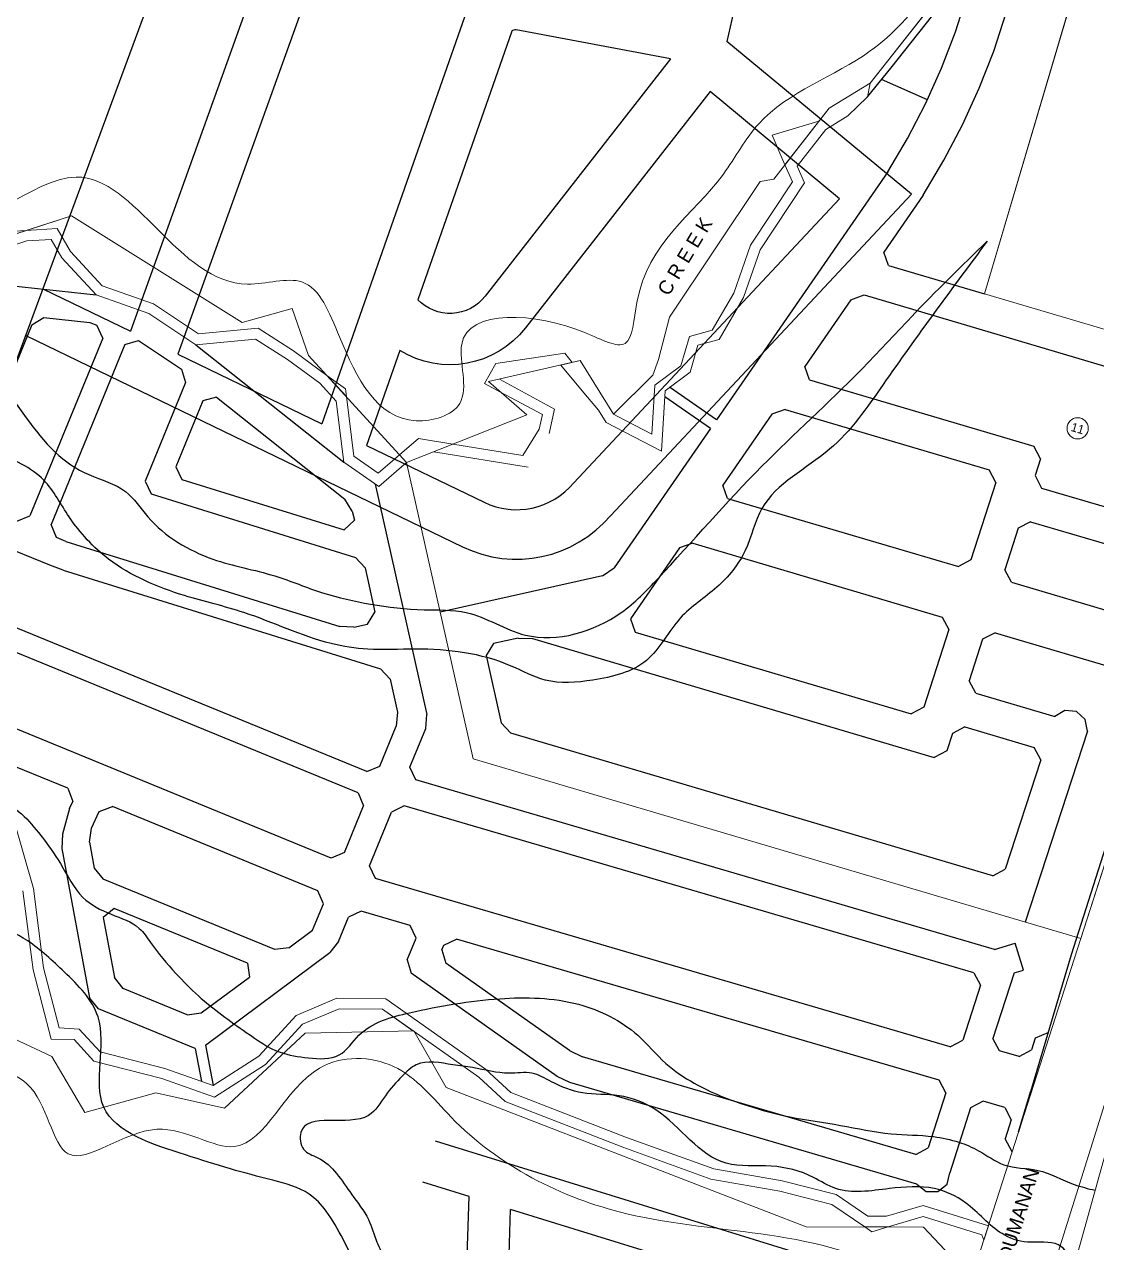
# Model space of a CAD drawing. Header units: inches. Extents: x -1369 to 1198, y -366 to 1398.
# Drawn here: x -570.97 to -561.59, y 901.05 to 911.7 of the extents above; entities that cross this region are included whole.
import ezdxf
from ezdxf.enums import TextEntityAlignment as Align

# ---------------------------------------------------------------- set-up
doc = ezdxf.new("R2010")
doc.units = ezdxf.units.IN
doc.header["$MEASUREMENT"] = 0
doc.linetypes.add('DASHED', pattern=[0.75, 0.5, -0.25])
for name, color, linetype, lineweight in [('861-E', 3, 'Continuous', 13), ('861-F', 3, 'Continuous', 13), ('BLKNO', 5, 'Continuous', 13), ('BLKNO_CIRCLE', 5, 'Continuous', 13), ('BOUNDARYFINAL', 51, 'Continuous', 13), ('CREEK', 2, 'Continuous', 13), ('EASMENT', 140, 'Continuous', 13), ('RIVER', 6, 'Continuous', 13), ('ROAD_ACTUAL', 7, 'Continuous', 13), ('SUBDIVIDION', 8, 'Continuous', 25), ('VICINITY', 8, 'Continuous', 20)]:
    doc.layers.add(name, color=color, linetype=linetype, lineweight=lineweight)
for name, color, linetype in [('BLOCKS', 5, 'Continuous'), ('CREEK_RIVER', 7, 'Continuous'), ('SUBLOTS', 1, 'Continuous')]:
    doc.layers.add(name, color=color, linetype=linetype)
doc.styles.add('BLKNO', font='leroy.shx', dxfattribs={"height": 3})
doc.styles.add('PX-0', font='leroy')

msp = doc.modelspace()

# ---------------------------------------------------------------- linework, layer by layer
at = {"layer": '861-E', "color": 8}
for p, q in [((-563.5753, 911.1885), (-562.0564, 913.1136)), ((-561.5675, 912.7504), (-562.5737, 909.346)), ((-563.9345, 910.9702), (-563.5753, 911.1885)), ((-564.4172, 910.3497), (-563.9345, 910.9702)), ((-565.3295, 909.1412), (-564.537, 910.3266)), ((-564.537, 910.3266), (-564.4172, 910.3497)), ((-571.8106, 909.6224), (-570.5625, 910.0288)), ((-570.5625, 910.0288), (-569.0693, 909.0958)), ((-562.5737, 909.346), (-560.149, 908.6292)), ((-569.0693, 909.0958), (-568.6317, 909.2172)), ((-568.6317, 909.2172), (-568.4874, 908.8071)), ((-565.4277, 908.77), (-565.3295, 909.1412)), ((-568.4874, 908.8071), (-567.631, 907.8703)), ((-566.9142, 908.5776), (-566.1115, 908.762)), ((-566.1115, 908.762), (-565.8212, 908.2922)), ((-565.4759, 908.6338), (-565.4277, 908.77)), ((-565.8212, 908.2922), (-565.4759, 908.6338)), ((-566.5788, 908.2867), (-566.9142, 908.5776)), ((-567.631, 907.8703), (-566.5788, 908.2867))]:
    msp.add_line(p, q, dxfattribs=at)
at = {"layer": '861-F', "color": 8}
for p, q in [((-567.631, 907.8703), (-567.0495, 905.2773)), ((-561.0326, 905.8823), (-561.7617, 903.6154)), ((-567.0495, 905.2773), (-561.7328, 903.7055)), ((-561.7617, 903.6154), (-561.9276, 903.0993))]:
    msp.add_line(p, q, dxfattribs=at)
at = {"layer": 'BLKNO_CIRCLE', "color": 8}
msp.add_circle((-561.7591, 908.1686), 0.0927, dxfattribs=at)
at = {"layer": 'BLOCKS', "color": 8}
for p, q in [((-563.3926, 911.3203), (-562.0228, 913.0564)), ((-562.8278, 911.6382), (-562.7246, 911.9636)), ((-562.4943, 911.4695), (-562.3855, 911.8025)), ((-562.9495, 911.3193), (-562.8278, 911.6382)), ((-562.6215, 911.1431), (-562.4943, 911.4695)), ((-563.599, 911.0684), (-563.3926, 911.3203)), ((-563.0894, 911.0079), (-562.9495, 911.3193)), ((-563.0745, 911.041), (-563.4743, 911.2206)), ((-562.7666, 910.8242), (-562.6215, 911.1431)), ((-563.2469, 910.7051), (-563.0894, 911.0079)), ((-562.9292, 910.5139), (-562.7666, 910.8242)), ((-563.4216, 910.4118), (-563.2469, 910.7051)), ((-563.1109, 910.2095), (-562.9292, 910.5139)), ((-563.4216, 910.4118), (-564.919, 908.2443)), ((-563.1109, 910.2095), (-563.4553, 909.711)), ((-563.4142, 909.5945), (-563.4553, 909.711)), ((-563.4142, 909.5945), (-562.5737, 909.346)), ((-571.7135, 909.4845), (-570.3474, 909.336)), ((-563.7433, 909.2941), (-564.1476, 908.7089)), ((-563.7433, 909.2941), (-563.6268, 909.3353)), ((-563.6268, 909.3353), (-561.0929, 908.5862)), ((-570.9093, 909.0738), (-570.8032, 909.137)), ((-570.8032, 909.137), (-570.4025, 909.0934)), ((-570.9093, 909.0738), (-571.2636, 908.2092)), ((-570.4025, 909.0934), (-570.3396, 909.0713)), ((-570.289, 908.9586), (-570.3396, 909.0713)), ((-570.289, 908.9586), (-570.9263, 907.4034)), ((-570.0954, 908.9016), (-569.9773, 908.9378)), ((-569.9773, 908.9378), (-569.6003, 908.6873)), ((-570.0954, 908.9016), (-570.7405, 907.3273)), ((-569.4747, 908.9004), (-568.1802, 907.8729)), ((-564.1065, 908.5924), (-564.1476, 908.7089)), ((-569.6003, 908.6873), (-569.5641, 908.5692)), ((-569.5641, 908.5692), (-569.9176, 907.7065)), ((-564.919, 908.2443), (-565.329, 908.5276)), ((-564.1065, 908.5924), (-562.1426, 908.0118)), ((-569.4125, 908.4096), (-569.6487, 907.8332)), ((-569.293, 908.4408), (-569.4125, 908.4096)), ((-569.293, 908.4408), (-568.1711, 907.5502)), ((-564.9716, 908.1681), (-565.3716, 908.4444)), ((-564.4356, 908.292), (-564.8633, 907.6728)), ((-564.3191, 908.3332), (-564.4356, 908.292)), ((-564.3191, 908.3332), (-562.5335, 907.8053)), ((-564.9716, 908.1681), (-565.8139, 906.9489)), ((-562.0849, 907.9026), (-562.1426, 908.0118)), ((-562.0849, 907.9026), (-562.1324, 907.7551)), ((-569.6487, 907.8332), (-569.5961, 907.7214)), ((-562.4758, 907.6961), (-562.5335, 907.8053)), ((-562.1324, 907.7551), (-562.0747, 907.6458)), ((-569.9176, 907.7065), (-569.8649, 907.5948)), ((-569.5961, 907.7214), (-568.178, 907.2805)), ((-567.9051, 907.6813), (-567.4531, 905.6656)), ((-564.8222, 907.5563), (-564.8633, 907.6728)), ((-562.4758, 907.6961), (-562.6941, 907.0172)), ((-562.0747, 907.6458), (-561.4583, 907.4636)), ((-570.7525, 906.9708), (-572.344, 907.623)), ((-569.8649, 907.5948), (-568.0777, 907.039)), ((-568.1055, 907.4456), (-568.1711, 907.5502)), ((-564.8222, 907.5563), (-562.8033, 906.9595)), ((-568.1055, 907.4456), (-568.0872, 907.3642)), ((-571.0402, 907.3557), (-570.9263, 907.4034)), ((-570.6928, 907.2134), (-570.7405, 907.3273)), ((-568.0872, 907.3642), (-568.178, 907.2805)), ((-562.1712, 907.3523), (-562.2805, 907.2946)), ((-562.1712, 907.3523), (-561.4549, 907.1405)), ((-570.6116, 907.1801), (-570.6928, 907.2134)), ((-562.2805, 907.2946), (-562.3972, 906.9316)), ((-570.6116, 907.1801), (-568.2158, 906.4351)), ((-565.2437, 907.1223), (-565.6715, 906.503)), ((-565.1272, 907.1634), (-565.2437, 907.1223)), ((-565.1272, 907.1634), (-562.9455, 906.5184)), ((-567.9788, 905.1667), (-572.5782, 907.0514)), ((-568.0777, 907.039), (-567.9939, 906.9482)), ((-562.6941, 907.0172), (-562.8033, 906.9595)), ((-570.6363, 906.929), (-570.7525, 906.9708)), ((-570.6363, 906.929), (-570.7525, 906.9708)), ((-570.6363, 906.929), (-567.8594, 906.0656)), ((-567.9939, 906.9482), (-567.9071, 906.5612)), ((-565.9163, 906.8799), (-565.8139, 906.9489)), ((-562.3395, 906.8224), (-562.3972, 906.9316)), ((-570.5942, 905.0202), (-574.9346, 906.7987)), ((-568.055, 904.9809), (-572.6543, 906.8656)), ((-565.9163, 906.8799), (-567.3374, 906.5611)), ((-562.3395, 906.8224), (-561.0746, 906.4484)), ((-567.9732, 906.4569), (-567.9071, 906.5612)), ((-565.6715, 906.503), (-565.6303, 906.3866)), ((-562.9455, 906.5184), (-562.8878, 906.4092)), ((-568.0924, 906.4301), (-568.2158, 906.4351)), ((-568.0924, 906.4301), (-567.9732, 906.4569)), ((-565.6303, 906.3866), (-563.2153, 905.6726)), ((-562.8878, 906.4092), (-563.1061, 905.7303)), ((-562.4817, 906.3813), (-562.5909, 906.3236)), ((-562.4817, 906.3813), (-561.219, 906.008)), ((-568.2892, 904.4094), (-572.8885, 906.2941)), ((-566.8697, 906.2862), (-566.9358, 906.1819)), ((-566.6537, 906.3347), (-566.8697, 906.2862)), ((-566.6537, 906.3347), (-566.5302, 906.3305)), ((-566.5302, 906.3305), (-563.0137, 905.2909)), ((-562.5909, 906.3236), (-562.7076, 905.9606)), ((-566.9358, 906.1819), (-566.8035, 905.5919)), ((-567.8594, 906.0656), (-567.7756, 905.9747)), ((-567.7756, 905.9747), (-567.7111, 905.6874)), ((-562.6499, 905.8513), (-562.7076, 905.9606)), ((-562.6499, 905.8513), (-561.9582, 905.6468)), ((-563.1061, 905.7303), (-563.2153, 905.6726)), ((-567.7111, 905.6874), (-567.7215, 905.5643)), ((-567.4634, 905.5425), (-567.4531, 905.6656)), ((-567.8649, 905.2144), (-567.7215, 905.5643)), ((-567.6021, 905.204), (-567.4634, 905.5425)), ((-566.7191, 905.5017), (-566.8035, 905.5919)), ((-562.7465, 905.5578), (-562.8557, 905.5001)), ((-562.7465, 905.5578), (-562.1389, 905.3782)), ((-561.6746, 905.5202), (-562.2192, 903.8493)), ((-562.5024, 904.2551), (-566.7191, 905.5017)), ((-562.8557, 905.5001), (-562.9045, 905.3486)), ((-562.9045, 905.3486), (-563.0137, 905.2909)), ((-562.0814, 905.2689), (-562.1389, 905.3782)), ((-567.9788, 905.1667), (-567.8649, 905.2144)), ((-567.5486, 905.0927), (-567.6021, 905.204)), ((-562.0814, 905.2689), (-562.393, 904.3126)), ((-562.4863, 903.6111), (-567.5486, 905.0927)), ((-570.5942, 905.0202), (-570.5499, 904.9049)), ((-568.055, 904.9809), (-568.0073, 904.867)), ((-570.5795, 904.8433), (-570.5499, 904.9049)), ((-568.1752, 904.4571), (-568.0073, 904.867)), ((-567.6515, 904.8654), (-567.7628, 904.8118)), ((-562.6678, 903.4068), (-567.6515, 904.8654)), ((-570.5795, 904.8433), (-570.6411, 904.6176)), ((-570.3886, 904.6702), (-570.3187, 904.8157)), ((-570.3187, 904.8157), (-570.2033, 904.86)), ((-568.4063, 904.1236), (-570.2033, 904.86)), ((-567.9554, 904.342), (-567.7628, 904.8118)), ((-570.4049, 904.5477), (-570.3886, 904.6702)), ((-570.6411, 904.6176), (-570.6463, 904.4941)), ((-570.4049, 904.5477), (-570.3633, 904.322)), ((-561.4735, 904.6423), (-561.8176, 903.5636)), ((-570.6463, 904.4941), (-570.4052, 903.1876)), ((-568.1752, 904.4571), (-568.2892, 904.4094)), ((-567.9018, 904.2307), (-567.9554, 904.342)), ((-570.3633, 904.322), (-570.2854, 904.2261)), ((-568.7823, 903.6101), (-570.2854, 904.2261)), ((-562.8737, 902.7591), (-567.9018, 904.2307)), ((-562.5024, 904.2551), (-562.393, 904.3126)), ((-568.3586, 904.0096), (-568.4063, 904.1236)), ((-570.1879, 903.9692), (-570.2838, 903.8913)), ((-569.021, 903.491), (-570.1879, 903.9692)), ((-568.4529, 903.7794), (-568.3586, 904.0096)), ((-568.0283, 903.9459), (-568.1396, 903.8924)), ((-567.6006, 903.8208), (-568.0283, 903.9459)), ((-570.2838, 903.8913), (-570.1867, 903.3651)), ((-568.2261, 903.6814), (-568.1396, 903.8924)), ((-567.547, 903.7094), (-567.6006, 903.8208)), ((-568.6597, 903.6256), (-568.4529, 903.7794)), ((-567.6246, 903.5202), (-567.547, 903.7094)), ((-567.3052, 903.6481), (-567.1938, 903.7017)), ((-562.9705, 902.4657), (-567.1938, 903.7017)), ((-568.6597, 903.6256), (-568.7823, 903.6101)), ((-568.2261, 903.6814), (-568.3018, 903.5838)), ((-567.3214, 903.6085), (-567.3052, 903.6481)), ((-567.3214, 903.6085), (-567.2868, 903.4899)), ((-562.4863, 903.6111), (-562.3059, 903.666)), ((-562.234, 903.4296), (-562.3059, 903.666)), ((-569.3911, 902.7738), (-568.3018, 903.5838)), ((-569.021, 903.491), (-569.0055, 903.3684)), ((-567.6246, 903.5202), (-567.59, 903.4016)), ((-566.2042, 902.7253), (-567.2868, 903.4899)), ((-561.8176, 903.5636), (-562.1731, 902.3647)), ((-566.3131, 902.4997), (-567.59, 903.4016)), ((-562.6678, 903.4068), (-562.6099, 903.2977)), ((-562.316, 903.4047), (-562.5003, 902.8316)), ((-562.316, 903.4047), (-562.234, 903.4296)), ((-570.1088, 903.2692), (-570.1867, 903.3651)), ((-569.5491, 903.0399), (-570.1088, 903.2692)), ((-569.4266, 903.0553), (-569.0055, 903.3684)), ((-562.6099, 903.2977), (-562.7645, 902.817)), ((-570.3273, 903.0918), (-570.4052, 903.1876)), ((-569.4799, 902.7445), (-570.3273, 903.0918)), ((-569.5491, 903.0399), (-569.4266, 903.0553)), ((-562.02, 902.8809), (-562.1302, 902.8353)), ((-569.4799, 902.7445), (-569.4252, 902.4561)), ((-569.3911, 902.7738), (-569.3241, 902.4202)), ((-562.8737, 902.7591), (-562.7645, 902.817)), ((-562.4432, 902.724), (-562.5003, 902.8316)), ((-562.1303, 902.8348), (-562.1634, 902.7319)), ((-566.2042, 902.7253), (-566.0929, 902.6715)), ((-563.1764, 901.818), (-566.0929, 902.6715)), ((-562.2726, 902.674), (-562.4432, 902.724)), ((-562.2726, 902.674), (-562.1634, 902.7319)), ((-566.2018, 902.446), (-566.3131, 902.4997)), ((-563.1662, 901.5575), (-566.2018, 902.446)), ((-562.9126, 902.3565), (-562.9705, 902.4657)), ((-562.9126, 902.3565), (-563.0673, 901.8758)), ((-562.2761, 902.0159), (-562.1731, 902.3644)), ((-562.1731, 902.3644), (-562.2761, 902.0159)), ((-562.6957, 902.2241), (-562.878, 901.6574)), ((-562.585, 902.2828), (-562.6957, 902.2241)), ((-562.3969, 902.2277), (-562.585, 902.2828)), ((-562.3969, 902.2277), (-562.3399, 902.1201)), ((-562.3399, 902.1201), (-562.3935, 901.9532)), ((-562.3329, 901.839), (-562.3935, 901.9532)), ((-563.1764, 901.818), (-563.0673, 901.8758))]:
    msp.add_line(p, q, dxfattribs=at)
for points in [[(-561.6746, 905.5202), (-561.6946, 905.6205), (-561.7692, 905.6907), (-561.8712, 905.7009), (-561.9582, 905.6468)], [(-563.1662, 901.5575), (-563.0855, 901.4939), (-562.9828, 901.4939), (-562.902, 901.5575), (-562.878, 901.6574)]]:
    msp.add_lwpolyline(points, dxfattribs=at)
at = {"layer": 'BOUNDARYFINAL', "color": 8}
for points in [[(-571.8106, 909.6224), (-570.5625, 910.0288), (-569.0693, 909.0958), (-568.6317, 909.2172), (-568.4874, 908.8071), (-567.631, 907.8703), (-566.5788, 908.2867), (-566.9142, 908.5776), (-566.1115, 908.762), (-565.8212, 908.2922), (-565.4759, 908.6338), (-565.4277, 908.77), (-565.3295, 909.1412), (-564.537, 910.3266), (-564.4172, 910.3497), (-563.9345, 910.9702), (-563.5753, 911.1885), (-562.0564, 913.1136)], [(-561.5675, 912.7504), (-562.5737, 909.346), (-560.149, 908.6292)], [(-571.517, 909.6206), (-570.952, 909.81), (-570.7399, 909.8202), (-570.6472, 909.6591), (-570.3474, 909.336), (-569.8855, 909.1735), (-569.4747, 908.9004), (-568.9527, 908.9496), (-568.6711, 908.7698), (-568.3898, 908.563), (-568.246, 908.4057), (-568.1802, 907.8729), (-567.8726, 907.6587), (-567.631, 907.8703), (-567.692, 907.937), (-567.8787, 907.7758), (-568.0933, 907.9253), (-568.1577, 908.4464), (-568.3276, 908.6322), (-568.6187, 908.8463), (-568.9297, 909.0449), (-569.4507, 908.9958), (-569.8439, 909.257), (-570.2951, 909.4158), (-570.5721, 909.7144), (-570.6882, 909.9161), (-570.9589, 909.8998), (-571.5586, 909.7045)], [(-561.0326, 905.8823), (-561.7617, 903.6154), (-561.9276, 903.0993), (-562.6877, 900.7361), (-563.1086, 901.1823), (-564.1361, 901.1854), (-565.1745, 901.5866), (-567.2857, 902.4023), (-567.5686, 902.8998), (-568.5168, 902.8779), (-569.224, 902.2235), (-569.8235, 902.355), (-570.4446, 902.1833), (-570.7352, 902.6747), (-571.12, 902.8547)], [(-570.9866, 904.1244), (-570.8979, 903.4307), (-570.7404, 902.8245), (-570.5377, 902.8241), (-570.3664, 902.6345), (-569.7719, 902.481), (-569.3123, 902.3176), (-568.8642, 902.6052), (-568.5424, 902.956), (-568.2215, 903.091), (-567.841, 903.0873), (-567.5754, 902.8997), (-567.5686, 902.8998), (-567.5639, 902.8916), (-566.9988, 902.4925), (-566.7693, 902.28), (-565.7381, 901.88), (-564.9675, 901.6014), (-564.365, 901.4964), (-563.9104, 901.3797), (-563.6226, 901.1839), (-563.4188, 901.1833), (-563.1123, 901.2734), (-562.5981, 901.1132), (-562.5813, 901.0666), (-562.5409, 901.1924), (-563.1115, 901.3703), (-563.432, 901.276), (-563.594, 901.2765), (-563.8716, 901.4654), (-564.3455, 901.5871), (-564.9437, 901.6913), (-565.7056, 901.9668), (-566.7193, 902.36), (-566.9403, 902.5646), (-567.8112, 903.1797), (-568.2398, 903.1838), (-568.597, 903.0336), (-568.9244, 902.6767), (-569.3241, 902.4202), (-569.7447, 902.5697), (-570.3116, 902.716), (-570.4951, 902.9145), (-570.6707, 902.9244), (-570.8068, 903.4483), (-570.8956, 904.1431), (-571.1597, 905.0675)]]:
    msp.add_lwpolyline(points, dxfattribs=at)
msp.add_lwpolyline([(-564.15, 910.3149), (-564.2135, 910.4607), (-563.9623, 910.7835), (-563.7704, 910.9026), (-563.599, 911.0684), (-563.5753, 911.1885), (-563.9345, 910.9702), (-564.3204, 910.4741), (-564.255, 910.3241), (-564.6216, 909.7719), (-564.7665, 909.3522), (-564.957, 909.0263), (-565.1556, 908.9711), (-565.231, 908.7169), (-565.458, 908.5467), (-565.4852, 908.1174), (-565.7826, 908.2712), (-565.8212, 908.2922), (-566.1115, 908.762), (-566.2823, 908.7227), (-566.08, 908.4782), (-565.9518, 908.3273), (-565.8856, 908.2202), (-565.4017, 907.9699), (-565.3682, 908.4982), (-565.1509, 908.6611), (-565.0814, 908.8955), (-564.896, 908.9471), (-564.6819, 909.3133), (-564.5379, 909.7305)], close=True, dxfattribs=at)
at = {"layer": 'CREEK', "color": 8}
for p, q in [((-564.4336, 910.7339), (-564.0244, 910.8546)), ((-564.0244, 910.8546), (-564.0227, 910.8551)), ((-564.3204, 910.4741), (-564.4336, 910.7339)), ((-571.3069, 909.8787), (-570.9589, 909.8998)), ((-566.2474, 908.8259), (-566.1812, 908.7459)), ((-568.3276, 908.6322), (-568.1659, 908.5133)), ((-568.1659, 908.5133), (-568.1577, 908.4464)), ((-566.8075, 908.4851), (-566.9478, 908.5606)), ((-566.9478, 908.5606), (-566.9478, 908.5606)), ((-567.692, 907.937), (-567.5263, 908.08)), ((-567.5263, 908.08), (-567.2251, 908.0309)), ((-563.5605, 901.1416), (-563.6226, 901.1839)), ((-563.4188, 901.1833), (-563.5605, 901.1416))]:
    msp.add_line(p, q, dxfattribs=at)
msp.add_lwpolyline([(-566.2474, 908.8259), (-566.8484, 908.7351), (-566.9478, 908.5606)], dxfattribs=at)
at = {"layer": 'CREEK_RIVER', "color": 8}
for points in [[(-640.465, 930.3357), (-640.0797, 930.2513), (-639.5623, 930.2513), (-639.2913, 930.2513), (-638.8478, 930.3252), (-638.6014, 930.3991), (-638.1332, 930.2513), (-637.8129, 930.1036), (-637.5419, 929.9313), (-637.3448, 929.5127), (-637.0738, 929.1926), (-636.6303, 928.9957), (-636.3839, 928.9711), (-635.8911, 928.9464), (-635.5215, 928.9711), (-635.3244, 928.9218), (-634.9795, 928.8233), (-634.6838, 928.7495), (-634.3635, 928.848), (-633.6982, 928.9711), (-633.4272, 928.9711), (-633.0823, 928.7987), (-632.5156, 928.6017), (-631.8257, 928.3555), (-631.6778, 928.134), (-631.2836, 928.0355), (-630.372, 928.0847), (-630.1502, 928.134), (-629.7806, 927.9862), (-629.6821, 927.9124), (-629.5589, 927.6908), (-629.4357, 927.4446), (-629.3618, 927.0753), (-629.485, 926.5582), (-629.5343, 926.3366), (-629.4357, 926.0166), (-629.2386, 925.9181), (-628.9922, 926.0904), (-628.8936, 926.3366), (-628.9429, 926.4844), (-628.9429, 926.8291), (-628.7458, 927.1245), (-628.6226, 927.2722), (-628.1791, 927.3215), (-627.9574, 927.3707), (-627.6863, 927.3953), (-627.3907, 927.4692), (-627.0457, 927.4446), (-626.7501, 927.3953), (-626.4051, 927.2722), (-626.1094, 927.0999), (-625.8384, 926.8537), (-625.3812, 926.7766), (-624.987, 927.269), (-624.6421, 927.466), (-624.1493, 927.5891), (-624.0015, 927.7122), (-623.4594, 927.8107), (-623.1391, 928.0569), (-622.7449, 928.18), (-622.5478, 928.2785), (-622.2275, 928.2785), (-621.9811, 928.3277), (-621.4883, 928.2538), (-621.2419, 928.1553), (-620.9216, 927.9338), (-620.5766, 927.7368), (-620.2317, 927.6137), (-619.8375, 927.5891), (-619.3693, 927.5891), (-619.0983, 927.6876), (-618.7041, 927.7368), (-618.3591, 927.786), (-617.844, 927.7888), (-617.4968, 927.6137), (-617.2504, 927.4906), (-616.9794, 927.3675), (-616.4127, 927.466), (-616.1416, 927.9584), (-616.2156, 928.3277), (-616.4866, 928.6478), (-616.5851, 928.9432), (-616.1416, 929.2633), (-615.9445, 929.3371), (-615.5749, 929.3125), (-615.2108, 929.3145), (-614.7619, 929.0417), (-614.6387, 928.8693), (-614.5401, 928.6478), (-614.343, 928.1307), (-614.2198, 927.5645), (-613.9981, 927.2936), (-613.6778, 927.3675), (-613.6038, 927.6383), (-613.6038, 928.0322), (-613.4067, 928.2046), (-613.1357, 928.3277), (-612.9386, 928.3769), (-612.4951, 928.2785), (-611.9284, 928.1061), (-611.5342, 927.9584), (-611.2631, 927.5891), (-611.3124, 927.2936), (-611.3124, 926.9243), (-611.1399, 926.5796), (-610.795, 925.7918), (-610.6225, 925.644), (-610.0066, 925.127), (-609.7355, 925.0039), (-609.2674, 924.8316), (-608.5775, 924.4869), (-608.0601, 924.2407), (-607.7644, 924.1668), (-607.4934, 924.1668), (-607.2224, 924.1422), (-606.9513, 923.9945), (-606.5443, 923.6894), (-606.3226, 923.2709), (-606.2487, 922.7785), (-606.0516, 922.4091), (-605.9284, 922.1876), (-605.7805, 921.9906), (-605.682, 921.5474), (-605.8052, 920.9565), (-605.9777, 920.6118), (-606.1994, 920.3164), (-606.3719, 920.0209), (-606.4951, 919.7255), (-606.5443, 919.4301), (-606.4951, 919.0115), (-606.3965, 918.7899), (-606.1008, 918.5683), (-605.0906, 918.3221), (-604.2776, 918.1005), (-603.637, 917.9036), (-603.2181, 917.8543), (-602.7253, 918.1005), (-602.405, 918.199), (-601.9369, 918.1252), (-600.8774, 917.485), (-600.3846, 917.0911), (-600.0643, 916.7956), (-599.8426, 916.6479), (-599.6208, 916.5494), (-599.3744, 916.4756), (-599.128, 916.4263), (-598.857, 916.3771), (-598.6353, 916.3032), (-598.586, 916.1063), (-598.3396, 915.7616), (-598.2657, 915.4415), (-597.9946, 915.2692), (-597.6743, 914.9983), (-597.4137, 914.7184), (-596.7238, 914.4476), (-596.4774, 914.4476), (-596.231, 914.6445), (-595.9354, 914.8661), (-595.4672, 915.1123), (-595.2947, 915.2847), (-595.2455, 915.3585), (-594.7773, 915.5062), (-594.6788, 915.5801), (-594.2599, 915.5801), (-593.8164, 915.5062), (-593.4468, 915.3585), (-593.1265, 915.2108), (-592.8801, 915.1616), (-592.5845, 915.2847), (-592.3874, 915.3585), (-592.0424, 915.3585), (-591.7221, 915.2108), (-591.5496, 915.1123), (-591.2786, 915.0385), (-591.0076, 914.9892), (-590.8351, 914.9892), (-590.5641, 914.9153), (-590.3423, 914.6691), (-590.1945, 914.4968), (-590.022, 914.2014), (-589.7756, 913.9798), (-589.5539, 913.8813), (-589.3321, 913.6105), (-588.593, 913.4135), (-588.1741, 913.4135), (-587.706, 913.3642), (-587.4349, 913.3642), (-587.2378, 913.5366), (-587.0407, 913.6843), (-586.9175, 913.8074), (-586.7204, 914.029), (-586.2523, 914.5953), (-585.587, 915.0385), (-585.1682, 915.0877), (-584.6261, 915.1616), (-584.2319, 915.26), (-583.4927, 915.4078), (-583.0738, 915.5555), (-582.5811, 915.8509), (-582.2854, 915.7032), (-582.1376, 915.4816), (-582.0883, 914.94), (-581.9158, 914.5707), (-581.7433, 914.3245), (-581.5593, 914.0737), (-581.1405, 913.6797), (-580.968, 913.532), (-580.697, 913.4089), (-580.2781, 913.3597), (-579.7853, 913.1873), (-579.4404, 913.0642), (-579.0954, 912.9657), (-578.9722, 912.6949), (-578.8244, 912.4733), (-578.6766, 912.1286), (-578.5534, 912.0055), (-578.2577, 911.8332), (-578.0113, 911.7593), (-577.691, 911.587), (-577.1736, 911.4639), (-576.7547, 911.587), (-576.4591, 911.7593), (-575.9663, 911.907), (-575.5474, 912.0055), (-575.2764, 912.0055), (-575.0546, 911.8578), (-574.3894, 911.4639), (-574.0937, 911.2915), (-573.5763, 910.9961), (-573.5024, 910.676), (-573.3546, 910.1836), (-572.9481, 909.5859), (-572.2828, 909.2412), (-571.8393, 909.0443), (-571.4697, 908.8227), (-571.1987, 908.5765), (-570.7059, 907.961), (-570.4103, 907.764), (-570.09, 907.6163), (-569.8929, 907.3947), (-569.3262, 907.0254), (-568.7841, 906.8776), (-568.3652, 906.7299), (-567.9464, 906.6314), (-567.4782, 906.5822), (-567.1087, 906.5576), (-566.5912, 906.3606), (-565.7535, 906.5576), (-565.4332, 906.853), (-564.5216, 907.8379), (-563.6592, 908.675), (-563.2157, 909.1427), (-562.5505, 909.8075)], [(-561.7869, 900.8555), (-561.9278, 901.0258), (-562.1988, 901.0504), (-562.4206, 901.1243), (-562.7409, 901.3951), (-563.0119, 901.5182), (-563.4061, 901.5182), (-563.6525, 901.4936), (-563.8742, 901.5182), (-564.0714, 901.6167), (-564.4409, 901.7152), (-564.8352, 901.7398), (-565.4511, 902.2076), (-565.7714, 902.3307), (-566.0917, 902.3553), (-566.3628, 902.4538), (-566.5352, 902.5276), (-566.7324, 902.5276), (-567.0527, 902.5769), (-567.2251, 902.6015), (-567.5454, 902.6015), (-567.6686, 902.503), (-567.8165, 902.3307), (-567.9643, 902.1583), (-568.5556, 902.0106), (-568.531, 901.8629), (-568.4078, 901.789), (-568.1121, 901.469), (-567.9643, 901.2474), (-567.8904, 901.0504), (-567.8165, 900.9027), (-567.6686, 900.6565), (-567.5208, 900.4349), (-567.3483, 900.1394), (-567.2744, 899.9179), (-567.3237, 899.5732), (-567.3483, 899.3762), (-567.2744, 899.1054), (-567.1512, 898.8099), (-566.9787, 898.5145), (-567.028, 898.5145), (-567.2005, 898.613), (-567.2991, 898.7607), (-567.3976, 898.9577), (-567.5701, 899.2531), (-567.6933, 899.6224), (-567.7672, 899.9917), (-567.8657, 900.3364), (-567.9889, 900.6565), (-568.1861, 901.075), (-568.3339, 901.3212), (-568.4817, 901.469), (-568.802, 901.5921), (-569.1716, 901.6905), (-569.5658, 901.8136), (-570.2804, 902.2322), (-570.3296, 903.0201), (-570.6253, 903.414), (-570.9456, 903.6848), (-571.6046, 904.0423), (-572.0727, 904.387), (-572.7873, 904.5839), (-573.2554, 904.8055), (-573.8221, 905.101), (-574.241, 905.0271), (-574.6105, 904.9779), (-574.783, 904.9779), (-575.2265, 905.1748), (-575.7686, 905.3226), (-576.0642, 905.3718), (-576.5324, 905.3472), (-576.8527, 905.2487), (-577.3208, 905.1748), (-577.6904, 905.1748), (-578.2078, 905.1748), (-578.5281, 905.2733), (-578.8977, 905.5934), (-579.218, 906.135), (-579.2673, 906.7752), (-579.9818, 907.76), (-581.0167, 908.3755), (-581.6819, 908.7941), (-582.0022, 909.1141), (-582.224, 909.385), (-582.3718, 909.8035), (-582.4211, 910.2221), (-582.6428, 910.5421), (-582.9631, 910.7883), (-583.924, 911.0345), (-584.2444, 910.9853), (-584.5154, 910.9361), (-585.0082, 910.8868), (-585.2546, 910.8622), (-585.6981, 911.0099), (-586.0676, 911.3054), (-586.5358, 911.6008), (-587.1271, 911.9701), (-587.5706, 912.3148), (-588.2018, 912.7201), (-588.941, 912.7939), (-589.5816, 912.8186), (-590.2468, 913.631), (-590.444, 914.1481), (-590.6903, 914.4189), (-591.1092, 914.5666), (-591.5281, 914.7636), (-591.7498, 914.8621), (-592.1933, 915.0098), (-592.5136, 915.0098), (-592.8093, 914.9113), (-593.0064, 914.8375), (-593.4253, 914.8867), (-593.6224, 914.9359), (-593.9427, 915.0098), (-594.3369, 915.059), (-594.6326, 915.0344), (-594.9529, 914.8867), (-595.1993, 914.7636), (-595.5442, 914.4928), (-595.8645, 914.2958), (-596.0863, 914.1973), (-596.4558, 914.0988), (-596.8254, 914.0988), (-597.1211, 914.1235), (-597.4907, 914.2466), (-597.7371, 914.4681), (-597.8356, 914.6405), (-598.1313, 914.9359), (-598.353, 915.1575), (-598.6487, 915.2806), (-598.9197, 915.6746), (-598.9444, 915.9208), (-599.0922, 916.0685), (-599.4618, 916.0439), (-599.6835, 916.1177), (-600.2256, 916.3886), (-601.2358, 917.1518), (-601.6547, 917.5457), (-602.0489, 917.7181), (-602.6402, 917.7181), (-603.0837, 917.6934), (-603.3794, 917.6442), (-603.6997, 917.6442), (-604.1432, 917.7427), (-604.5128, 917.8658), (-604.8824, 917.9889), (-606.4041, 918.5429), (-606.8969, 918.8875), (-607.0447, 919.2815), (-606.9708, 919.5769), (-606.8722, 919.9216), (-606.6998, 920.3155), (-606.5766, 920.6356), (-606.4534, 920.8818), (-606.2316, 921.1773), (-606.1084, 921.4235), (-606.0591, 921.6943), (-606.1331, 921.9651), (-606.3794, 922.3344), (-606.6012, 922.6299), (-606.7737, 922.9253), (-606.8969, 923.2454), (-607.5128, 923.3685), (-608.0056, 923.4424), (-608.523, 923.5408), (-609.3361, 923.9594), (-610.0999, 924.4026), (-610.8884, 924.7473), (-611.4797, 925.3382), (-611.5364, 925.7729), (-612.0538, 926.4131), (-612.0538, 927.2255), (-612.3494, 927.3979), (-612.9161, 927.4471), (-613.1132, 927.2748), (-613.2118, 927.1271), (-613.1625, 926.8808), (-613.1132, 926.6839), (-613.1625, 926.5608), (-613.6553, 926.4131), (-614.1234, 926.5115), (-614.3945, 926.807), (-614.6409, 927.2502), (-614.8626, 927.6687), (-615.0844, 928.038), (-615.1336, 928.4812), (-615.4293, 928.6043), (-615.6264, 928.5797), (-615.7496, 928.4073), (-615.7003, 928.1365), (-615.5525, 927.7672), (-615.4786, 927.2502), (-615.4786, 927.0039), (-615.5279, 926.8562), (-616.0453, 926.7331), (-616.5873, 926.8316), (-616.9076, 926.7331), (-617.1047, 926.6346), (-617.5482, 926.6346), (-617.8932, 926.6839), (-617.9917, 926.9055), (-618.4106, 927.1271), (-618.7802, 927.1763), (-619.3222, 926.9547), (-619.5194, 926.8562), (-619.8643, 926.8808), (-619.9875, 926.9055), (-620.1846, 926.9301), (-620.5542, 926.9793), (-620.7267, 926.9793), (-620.9484, 927.0778), (-621.2194, 927.2748), (-621.4658, 927.521), (-621.6383, 927.6441), (-622.0572, 927.7426), (-622.4268, 927.6687), (-622.6731, 927.5948), (-623.1166, 927.4471), (-623.4369, 927.3486), (-623.6587, 927.2502), (-623.9544, 927.1517), (-624.2008, 926.9793), (-624.6689, 926.6346), (-624.9892, 926.3884), (-625.2849, 926.1915), (-625.8269, 926.1668), (-626.2211, 926.1915), (-626.5168, 926.5115), (-627.0589, 926.807), (-627.5763, 926.9793), (-627.8719, 926.9301), (-628.2662, 926.8316), (-628.5126, 926.5115), (-628.5865, 926.1176), (-628.5618, 925.6498), (-628.6358, 925.4036), (-628.8329, 925.2559), (-629.3749, 925.1082), (-629.572, 925.0589), (-629.8677, 925.4775), (-630.0894, 926.1176), (-629.9416, 926.5362), (-629.7445, 926.8562), (-629.917, 927.2748), (-630.2373, 927.4964), (-630.4837, 927.5702), (-630.9272, 927.5702), (-631.3953, 927.4471), (-631.691, 927.6441), (-632.233, 927.7672), (-632.3774, 928.0368), (-632.9195, 928.1845), (-633.7079, 928.2091), (-634.3732, 928.2337), (-635.0138, 928.2337), (-636.0486, 928.3569), (-636.2704, 928.3815), (-636.6399, 928.4307), (-636.9356, 928.6769), (-637.5023, 929.0708), (-637.7487, 929.3171), (-638.0197, 929.5386), (-638.4632, 929.7848), (-638.8821, 929.8587), (-639.3995, 929.7602), (-639.8184, 929.6864), (-640.1879, 929.6125), (-640.4836, 929.6125), (-640.7271, 929.7163)], [(-562.5505, 909.8075), (-563.4621, 908.5519), (-563.9302, 907.9856), (-564.5216, 907.4685), (-564.6694, 907.0992), (-564.9158, 906.7792), (-565.2361, 906.5083), (-565.5318, 906.139), (-565.9999, 905.9667), (-566.4188, 905.9667), (-566.7144, 906.0898), (-567.5522, 906.2375), (-567.971, 906.2375), (-568.2913, 906.2868), (-569.0551, 906.5576), (-569.5725, 906.7053), (-570.2378, 907.0254), (-570.5827, 907.3947), (-570.8045, 907.7147), (-571.2234, 907.961), (-571.6915, 908.1825), (-571.9872, 908.4041), (-572.3075, 908.6503), (-572.751, 908.9458), (-573.0466, 909.1427), (-573.293, 909.4382), (-573.7365, 909.8321), (-574.0815, 910.3245), (-574.1554, 910.7431), (-574.4511, 910.9647), (-574.8946, 911.2355), (-575.4366, 911.4571), (-575.6584, 911.4817), (-576.0526, 911.4325), (-576.3729, 911.1863), (-576.5946, 911.1124), (-576.8903, 911.0139), (-577.1613, 910.9893), (-577.3831, 911.0385), (-577.5802, 911.0878), (-578.0483, 911.137), (-578.5834, 911.6105), (-579.1009, 911.7828), (-579.3473, 912.0537), (-579.4705, 912.4968), (-579.7168, 912.7184), (-580.2589, 912.9154), (-580.6285, 912.9893), (-581.1705, 913.137), (-581.959, 913.7279), (-582.0575, 914.0233), (-582.3778, 914.3434), (-582.3778, 914.885), (-582.5503, 915.1559), (-582.9445, 915.1805), (-583.4866, 915.1066), (-584.1026, 914.885), (-584.7678, 914.6881), (-585.2852, 914.4665), (-585.507, 914.2941), (-585.6302, 914.1218), (-585.8026, 913.8264), (-586.0244, 913.5063), (-586.1476, 913.3339), (-586.5911, 913.2601), (-586.8375, 913.137), (-587.0346, 913.0385), (-587.0346, 912.7677), (-586.8621, 912.423), (-586.4925, 912.2753), (-586.1969, 912.1768), (-585.5563, 911.7582), (-585.1128, 911.5366), (-584.7432, 911.5366), (-584.004, 911.5859), (-583.6344, 911.6105), (-582.9938, 911.512), (-582.501, 911.3889), (-582.0822, 910.8965), (-581.9836, 910.5518), (-581.4908, 909.8624), (-581.1952, 909.2223), (-580.727, 909.0007), (-580.456, 908.8776), (-579.9879, 908.4344), (-579.4951, 908.139), (-578.9284, 907.622), (-578.7559, 906.9572), (-578.6081, 906.4648), (-578.1153, 906.2678), (-577.1544, 906.2432), (-576.1688, 905.997), (-575.1586, 905.8985), (-574.6412, 905.8246), (-574.0745, 905.8246), (-573.6557, 905.8985), (-573.1136, 905.8), (-572.7194, 905.48), (-572.5716, 905.3569), (-572.2113, 905.0754), (-571.4721, 904.8785), (-571.2011, 904.9031), (-570.8315, 904.6076), (-570.659, 904.3614), (-570.4619, 904.066), (-570.2155, 903.9182), (-569.9691, 903.7951), (-569.8706, 903.672), (-569.6488, 903.4012), (-569.4517, 903.2042), (-569.0329, 902.8842), (-568.7372, 902.7118), (-568.4908, 902.6626), (-568.2198, 902.6872), (-568.0473, 902.8596), (-567.6038, 903.0565), (-566.8154, 903.1796), (-566.1255, 903.1304), (-565.6081, 902.8596), (-565.3617, 902.6134), (-565.1153, 902.441), (-564.6471, 902.244), (-564.2776, 902.1456), (-563.8341, 902.0717), (-563.3906, 901.9978), (-563.021, 901.9732), (-562.7992, 901.924), (-562.6268, 901.8501), (-562.405, 901.727), (-562.1093, 901.6778), (-561.789, 901.5547), (-561.6062, 901.5037)]]:
    msp.add_spline(points, degree=3, dxfattribs=at)
at = {"layer": 'EASMENT', "color": 8}
for p, q in [((-563.599, 911.0684), (-563.5753, 911.1885)), ((-563.7704, 910.9026), (-563.599, 911.0684)), ((-563.9623, 910.7835), (-563.7704, 910.9026)), ((-564.2135, 910.4607), (-563.9623, 910.7835)), ((-564.255, 910.3241), (-564.3204, 910.4741)), ((-564.15, 910.3149), (-564.2135, 910.4607)), ((-564.6216, 909.7719), (-564.255, 910.3241)), ((-564.5379, 909.7305), (-564.15, 910.3149)), ((-570.9589, 909.8998), (-570.6882, 909.9161)), ((-570.6882, 909.9161), (-570.5721, 909.7144)), ((-571.517, 909.6206), (-570.952, 909.81)), ((-570.952, 909.81), (-570.7399, 909.8202)), ((-570.7399, 909.8202), (-570.6472, 909.6591)), ((-564.7665, 909.3522), (-564.6216, 909.7719)), ((-570.6472, 909.6591), (-570.3474, 909.336)), ((-570.5721, 909.7144), (-570.2951, 909.4158)), ((-564.6819, 909.3133), (-564.5379, 909.7305)), ((-570.2951, 909.4158), (-569.8439, 909.257)), ((-564.957, 909.0263), (-564.7665, 909.3522)), ((-570.3474, 909.336), (-569.8855, 909.1735)), ((-569.8439, 909.257), (-569.4507, 908.9958)), ((-564.896, 908.9471), (-564.6819, 909.3133)), ((-569.8855, 909.1735), (-569.4747, 908.9004)), ((-569.4507, 908.9958), (-568.9297, 909.0449)), ((-568.9297, 909.0449), (-568.6187, 908.8463)), ((-565.1556, 908.9711), (-564.957, 909.0263)), ((-569.4747, 908.9004), (-568.9527, 908.9496)), ((-568.9527, 908.9496), (-568.6711, 908.7698)), ((-565.231, 908.7169), (-565.1556, 908.9711)), ((-565.0814, 908.8955), (-564.896, 908.9471)), ((-568.6187, 908.8463), (-568.3276, 908.6322)), ((-565.1509, 908.6611), (-565.0814, 908.8955)), ((-568.6711, 908.7698), (-568.3898, 908.563)), ((-566.2823, 908.7227), (-566.08, 908.4782)), ((-565.458, 908.5467), (-565.231, 908.7169)), ((-566.3377, 908.3374), (-566.8191, 908.5994)), ((-565.3682, 908.4982), (-565.1509, 908.6611)), ((-568.3898, 908.563), (-568.246, 908.4057)), ((-565.4852, 908.1174), (-565.458, 908.5467)), ((-565.4017, 907.9699), (-565.3682, 908.4982)), ((-568.246, 908.4057), (-568.1802, 907.8729)), ((-568.1577, 908.4464), (-568.0933, 907.9253)), ((-566.4429, 908.2888), (-566.8075, 908.4851)), ((-566.08, 908.4782), (-565.9518, 908.3273)), ((-566.4704, 908.1603), (-566.4429, 908.2888)), ((-566.3832, 908.1251), (-566.3377, 908.3374)), ((-565.9518, 908.3273), (-565.8856, 908.2202)), ((-565.8212, 908.2922), (-565.7826, 908.2712)), ((-565.8856, 908.2202), (-565.4017, 907.9699)), ((-565.7826, 908.2712), (-565.4852, 908.1174)), ((-566.6131, 907.9312), (-566.4704, 908.1603)), ((-567.3931, 907.9645), (-566.567, 907.8298)), ((-567.2251, 908.0309), (-566.6131, 907.9312)), ((-568.1802, 907.8729), (-567.8726, 907.6587)), ((-568.0933, 907.9253), (-567.8787, 907.7758)), ((-567.8787, 907.7758), (-567.692, 907.937)), ((-567.8726, 907.6587), (-567.631, 907.8703)), ((-570.8956, 904.1431), (-571.1597, 905.0675)), ((-570.8979, 903.4307), (-570.9866, 904.1244)), ((-570.8068, 903.4483), (-570.8956, 904.1431)), ((-570.7404, 902.8245), (-570.8979, 903.4307)), ((-570.6707, 902.9244), (-570.8068, 903.4483)), ((-568.2398, 903.1838), (-568.597, 903.0336)), ((-567.8112, 903.1797), (-568.2398, 903.1838)), ((-566.9403, 902.5646), (-567.8112, 903.1797)), ((-568.2215, 903.091), (-568.5424, 902.956)), ((-567.841, 903.0873), (-568.2215, 903.091)), ((-566.9988, 902.4925), (-567.841, 903.0873)), ((-568.597, 903.0336), (-568.9244, 902.6767)), ((-568.5424, 902.956), (-568.8642, 902.6052)), ((-570.4951, 902.9145), (-570.6707, 902.9244)), ((-570.3116, 902.716), (-570.4951, 902.9145)), ((-570.5377, 902.8241), (-570.7404, 902.8245)), ((-570.3664, 902.6345), (-570.5377, 902.8241)), ((-569.7719, 902.481), (-570.3664, 902.6345)), ((-569.7447, 902.5697), (-570.3116, 902.716)), ((-568.9244, 902.6767), (-569.3241, 902.4202)), ((-569.3241, 902.4202), (-569.7447, 902.5697)), ((-568.8642, 902.6052), (-569.3123, 902.3176)), ((-566.7193, 902.36), (-566.9403, 902.5646)), ((-569.3123, 902.3176), (-569.7719, 902.481)), ((-566.7693, 902.28), (-566.9988, 902.4925)), ((-565.7056, 901.9668), (-566.7193, 902.36)), ((-565.7381, 901.88), (-566.7693, 902.28)), ((-564.9675, 901.6014), (-565.7381, 901.88)), ((-564.9437, 901.6913), (-565.7056, 901.9668)), ((-564.3455, 901.5871), (-564.9437, 901.6913)), ((-564.365, 901.4964), (-564.9675, 901.6014)), ((-563.8716, 901.4654), (-564.3455, 901.5871)), ((-563.9104, 901.3797), (-564.365, 901.4964)), ((-563.594, 901.2765), (-563.8716, 901.4654)), ((-563.6226, 901.1839), (-563.9104, 901.3797)), ((-563.1115, 901.3703), (-563.432, 901.276)), ((-562.5409, 901.1924), (-563.1115, 901.3703)), ((-563.432, 901.276), (-563.594, 901.2765)), ((-563.1123, 901.2734), (-563.4188, 901.1833)), ((-562.5981, 901.1132), (-563.1123, 901.2734)), ((-562.5813, 901.0666), (-562.5981, 901.1132))]:
    msp.add_line(p, q, dxfattribs=at)
at = {"layer": 'RIVER', "color": 8}
for points, knots in [([(-560.9473, 913.2933), (-561.4249, 913.2966), (-562.1073, 913.3013), (-562.8282, 912.3804), (-563.3626, 911.4091), (-564.4819, 911.0585), (-564.9697, 910.1222), (-565.625, 909.7371), (-565.6522, 908.7929), (-566.317, 909.1712), (-567.3673, 909.2374), (-567.012, 908.3412), (-567.8236, 908.1078), (-568.1673, 908.8137), (-568.4537, 909.5719), (-569.5325, 909.1861), (-570.2731, 911.0724), (-571.6437, 909.5459), (-572.3972, 910.6087), (-573.4321, 909.6196), (-573.8777, 911.3676), (-574.9644, 910.6986), (-576.0401, 911.1789), (-576.1064, 909.7689), (-577.4472, 910.0505), (-577.6312, 911.3084), (-578.9781, 911.1611), (-579.26, 911.9315), (-579.0255, 912.2149), (-579.3903, 912.6847), (-579.5169, 913.5282), (-580.5167, 914.0227), (-581.437, 913.7449), (-582.1758, 914.5459), (-582.998, 913.5447), (-584.0198, 914.9941), (-583.7218, 913.2321), (-584.5271, 912.4232), (-585.1443, 912.2299)], [0, 0, 0, 0, 42.6580578, 60.9633104, 109.581647, 147.3279488, 164.7384983, 208.5733144, 220.6507443, 232.2317721, 267.4441552, 284.2094196, 297.4856631, 329.6491497, 348.4801745, 363.8930604, 421.1719787, 463.8585379, 486.9164656, 515.3818722, 553.4264828, 588.8796342, 612.0668185, 643.4271998, 676.6439465, 698.8802933, 753.6342039, 760.243336, 773.4057341, 781.3837527, 812.8107886, 855.3059142, 866.8015321, 903.9046872, 929.1564387, 956.3687782, 1005.1885257, 1025.3330884, 1025.3330884, 1025.3330884, 1025.3330884]), ([(-585.3515, 911.6853), (-584.9944, 911.5404), (-584.5757, 911.4797), (-584.7029, 910.7478), (-583.9297, 911.0883), (-583.8025, 910.4377), (-583.0294, 911.0273), (-582.6915, 909.7469), (-582.7831, 908.5186), (-581.4414, 908.6139), (-581.4023, 907.483), (-580.851, 907.8507), (-580.5309, 908.2687), (-580.1587, 907.3565), (-581.5175, 906.6029), (-579.7995, 905.445), (-578.5069, 904.9518), (-577.9788, 906.2167), (-577.6868, 905.4882), (-577.034, 905.6202), (-576.9007, 906.2238), (-575.9459, 906.0987), (-576.5266, 905.2147), (-574.9937, 904.7714), (-574.4169, 905.5891), (-573.8701, 905.3014), (-573.5463, 905.0832), (-573.4798, 904.541), (-572.7344, 904.1434), (-572.0023, 904.731), (-571.093, 903.8918), (-571.9022, 902.6181), (-570.789, 902.5404), (-570.7032, 901.4845), (-569.835, 902.2673), (-568.9751, 901.5931), (-568.5931, 902.6979), (-567.678, 902.6701), (-567.031, 901.824), (-565.5304, 901.0472), (-563.7525, 901.2015), (-562.9795, 900.4675), (-562.817, 900.334)], [1067.2760524, 1067.2760524, 1067.2760524, 1067.2760524, 1080.150296, 1100.1822948, 1121.6765511, 1136.0816775, 1160.2869087, 1182.0969845, 1235.3501391, 1258.051115, 1284.9325111, 1298.6772635, 1309.470857, 1325.6632748, 1358.2900959, 1421.1756274, 1454.1287334, 1481.5625009, 1491.3071091, 1512.7911256, 1523.417808, 1547.2756167, 1558.7939586, 1601.4122962, 1628.6495531, 1640.1903838, 1656.4423735, 1663.904415, 1691.1588529, 1717.6210637, 1740.4317195, 1785.0993368, 1802.3056701, 1825.354878, 1851.3943393, 1874.0116161, 1906.6504798, 1927.6012611, 1949.3717019, 2006.1236064, 2085.8608704, 2106.1713274, 2106.1713274, 2106.1713274, 2106.1713274])]:
    msp.add_open_spline(points, degree=3, knots=knots, dxfattribs=at)
at = {"layer": 'ROAD_ACTUAL', "color": 8, "linetype": 'DASHED', "ltscale": 8}
msp.add_line((-559.6847, 908.1381), (-562.3187, 899.7194), dxfattribs=at)
at = {"layer": 'SUBDIVIDION', "color": 8}
for p, q in [((-562.3095, 900.3688), (-567.3788, 901.9329)), ((-567.0837, 901.4485), (-567.4896, 901.5737)), ((-563.9736, 900.489), (-566.7217, 901.3368))]:
    msp.add_line(p, q, dxfattribs=at)
for points in [[(-567.1703, 913.7735), (-568.2778, 913.9438), (-570.047, 909.0194)], [(-564.9679, 912.9703), (-567.9735, 913.4323), (-569.6313, 908.8181)], [(-564.5235, 912.9019), (-564.8274, 911.5532)], [(-570.8121, 909.3897), (-570.047, 909.0194)], [(-569.6313, 908.8181), (-568.3719, 908.2085)]]:
    msp.add_lwpolyline(points, dxfattribs=at)
for points in [[(-565.2264, 911.8231), (-566.5933, 912.0792, 0.3361493), (-567.1048, 911.8236), (-568.3719, 908.2085)], [(-565.3216, 911.4009), (-566.673, 911.6541, 0.2558655), (-566.7103, 911.6419), (-567.5332, 909.2942)], [(-570.9625, 908.9821), (-567.1413, 907.1325, 0.3418863), (-565.8444, 907.4063), (-563.2139, 910.2173), (-564.8274, 911.5532)], [(-565.3216, 911.4009), (-566.9438, 909.3236, -0.4573758), (-567.5332, 909.2942)], [(-567.6893, 908.8487), (-567.9802, 908.0189), (-567.9802, 908.0189), (-566.9529, 907.5217, 0.3458104), (-566.1682, 907.6931), (-563.8436, 910.1773), (-564.9759, 911.1147)], [(-564.9759, 911.1147), (-566.5903, 909.0475, -0.3814172), (-567.6893, 908.8487, -0.3814172)], [(-566.7903, 900.0523, -0.2430784), (-567.1051, 900.7568), (-567.0837, 901.4485)], [(-564.2488, 899.699), (-566.3845, 900.249, -0.3604857), (-566.7401, 900.7401), (-566.7217, 901.3368)]]:
    msp.add_lwpolyline(points, format="xyb", dxfattribs=at)
at = {"layer": 'SUBLOTS', "color": 8}
msp.add_lwpolyline([(-567.8981, 917.2847), (-571.1386, 908.505)], dxfattribs=at)
at = {"layer": 'VICINITY', "color": 1}
msp.add_lwpolyline([(-562.3095, 900.3688, -0.0231689), (-561.7869, 900.8555), (-558.0728, 914.18), (-554.3926, 923.8116)], format="xyb", dxfattribs=at)

# ---------------------------------------------------------------- texts
at = {"layer": 'BLKNO', "color": 8, "style": 'BLKNO'}
msp.add_text('11', height=0.07721, rotation=343.53068, dxfattribs=at).set_placement((-561.7591, 908.1686), align=Align.MIDDLE)
at = {"layer": 'ROAD_ACTUAL', "color": 8, "linetype": 'DASHED', "ltscale": 20, "style": 'PX-0'}
for s, height, rotation, p in [('C R E E K', 0.12354, 59.00442, (-565.1966, 909.6732)), ('to HANDUMANAN', 0.123537, 72.62613, (-562.3541, 901.0412))]:
    msp.add_text(s, height=height, rotation=rotation, dxfattribs=at).set_placement(p, align=Align.MIDDLE)

doc.saveas('drawing.dxf')
